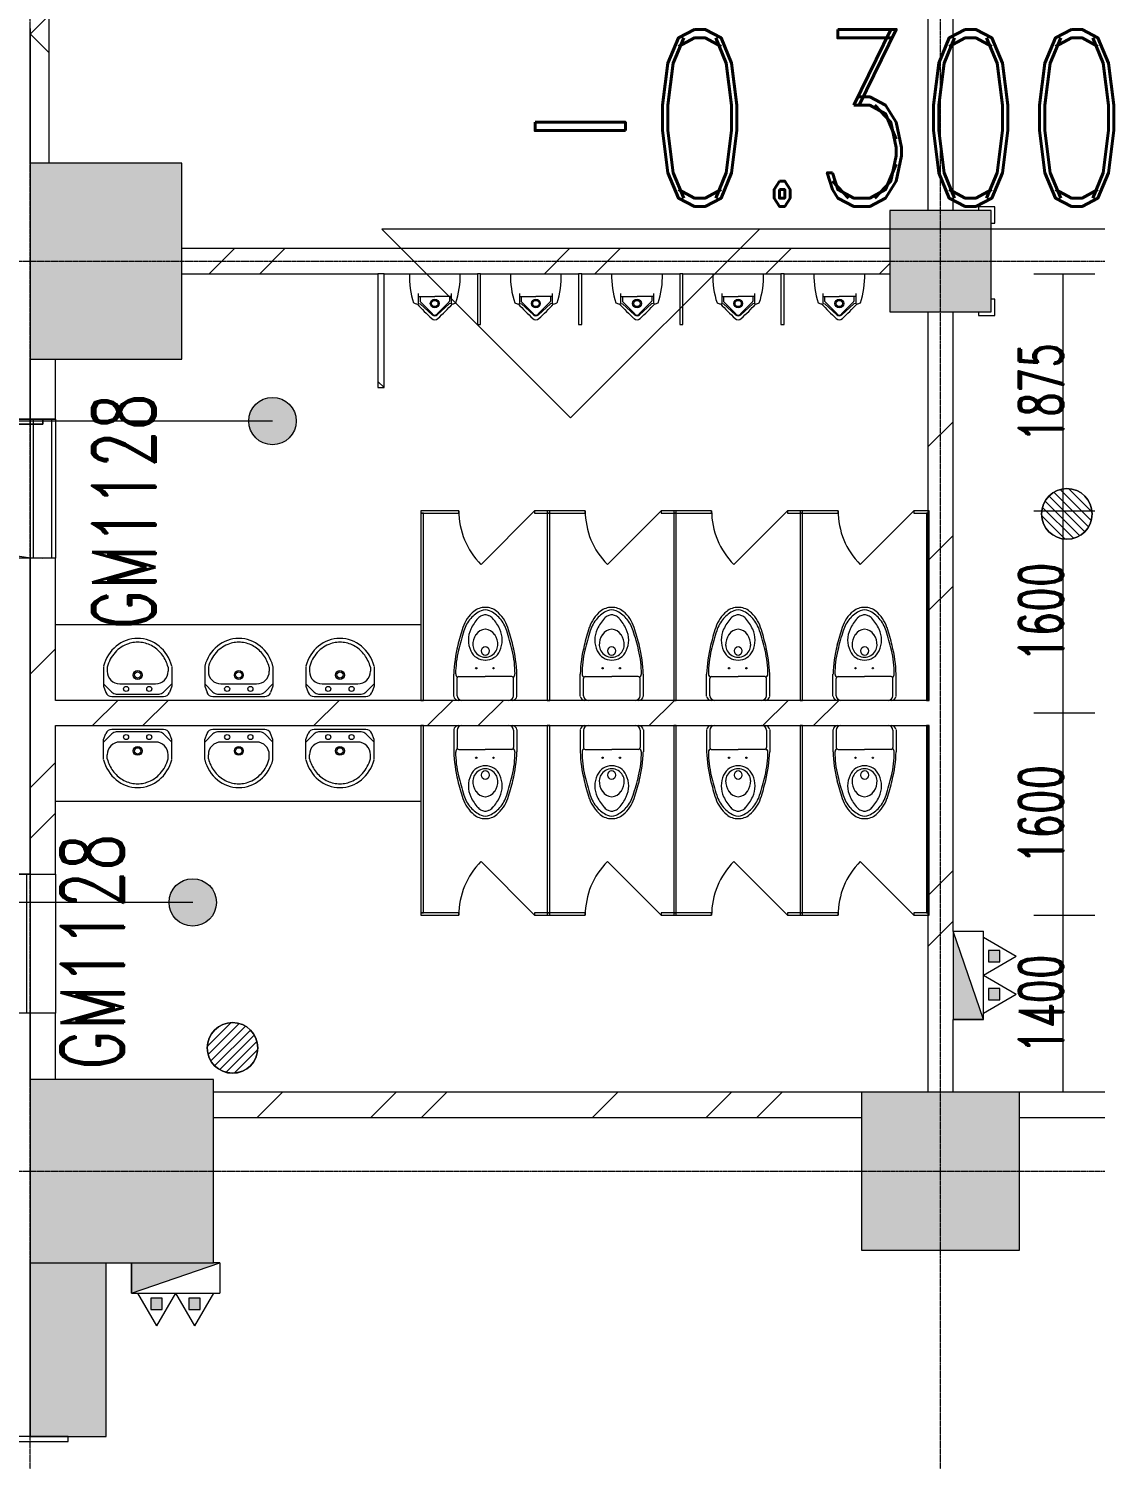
# Model space of a CAD drawing. Header units: millimetres. Extents: x -76632 to 443185, y -33181 to 192400.
# Drawn here: x -13 to 8425, y 48119 to 59440 of the extents above; entities that cross this region are included whole.
import ezdxf

# ---------------------------------------------------------------- set-up
doc = ezdxf.new("R2010")
doc.units = ezdxf.units.MM
doc.linetypes.add('轴网线', pattern=[22.04, 18.38, -1.83, 0, -1.83])
doc.layers.get('0').update_dxf_attribs({"color": 8})
doc.layers.get('Defpoints').update_dxf_attribs({"color": 8})
for name, color, linetype, lineweight in [('A-ANNO-DIMS', 8, 'Continuous', 9), ('A-ANNO-NOTE', 8, 'Continuous', 5), ('A-AREA-IDEN', 8, 'Continuous', 9), ('A-DETL-GENF', 8, 'Continuous', 18), ('A-DOOR', 8, 'Continuous', 5), ('A-DOOR-IDEN', 8, 'Continuous', 9), ('A-DOOR-OPNG', 8, 'Continuous', 5), ('A-GENM', 8, 'Continuous', 5), ('A-GLAZ', 8, 'Continuous', 5), ('A-WALL', 8, 'Continuous', 5), ('A-WALL-FNSH', 8, 'Continuous', 9), ('A-WALL-PATT', 8, 'Continuous', 9), ('G-IMPT', 8, 'Continuous', 5), ('M-EQPM', 8, 'Continuous', 5), ('P-PIPE', 8, 'Continuous', 5), ('P-SANR-FIXT', 8, 'Continuous', 5), ('Q-SPCQ', 8, 'Continuous', 5), ('S-COLS', 8, 'Continuous', 5), ('S-GRID', 8, 'Continuous', 9)]:
    doc.layers.add(name, color=color, linetype=linetype, lineweight=lineweight)
doc.styles.add('RomanD_1', font='romand__.ttf', dxfattribs={"width": 0.7, "height": 500})
doc.styles.add('RomanD_3', font='romand__.ttf', dxfattribs={"width": 0.7, "height": 1400})
doc.styles.add('RomanD_6', font='romand__.ttf', dxfattribs={"width": 0.65, "height": 350})
doc.dimstyles.new('0_5', dxfattribs={"dimscale": 304.8, "dimtxt": 351.251157, "dimasz": 0, "dimexe": 0.82021, "dimexo": 0.0625, "dimgap": 0, "dimtad": 1, "dimdec": 0, "dimzin": 0, "dimdsep": 46, "dimtxsty": 'RomanD_6', "dimblk1": 'NONE', "dimblk2": 'NONE', "dimsah": 1, "dimcen": 0.09, "dimazin": 0, "dimtfac": 1, "dimtdec": 4, "dimtix": 1, "dimtmove": 0, "dimatfit": 3, "dimfxl": 0.82021, "dimfxlon": 1, "dimtvp": 1, "dimtolj": 1, "dimtzin": 0, "dimlwd": 18, "dimlwe": 18, "dimarcsym": 2})
pattern_1 = [(45, (-4e-09, 0), (-1325.825, 1325.825), []), (45, (-4e-09, 400), (-1325.825, 1325.825), []), (45, (-4e-09, 1300), (-1325.825, 1325.825), [1875, -625])]
pattern_2 = [(45, (-4e-09, 0), (-1060.66, 1060.66), []), (135, (-4e-09, 0), (-1060.66, -1060.66), [])]

# ---------------------------------------------------------------- blocks, each defined once
blk = doc.blocks.new('X-ST-F3-01-C-001_HLP2_rvt-1-LAY-1F-1_500-A')
at = {"layer": 'S-COLS', "true_color": 0x808080}
for points in [[(251, 56825), (1200, 56825), (1200, 58375), (0, 58375), (0, 56825)], [(7100, 57200), (7600, 57200), (7600, 58000), (6800, 58000), (6800, 57200), (7066, 57200)], [(0, 49675), (1450, 49675), (1450, 51125), (0, 51125), (0, 50647)], [(6575, 49775), (7825, 49775), (7825, 51025), (6575, 51025), (6575, 50647)]]:
    blk.add_hatch(color=8, dxfattribs=at).paths.add_polyline_path(points, flags=0)
at = {"layer": 'S-COLS', "color": 7, "lineweight": 9}
for p, q in [((1200, 58375), (0, 58375)), ((0, 58375), (0, 56825)), ((1200, 56825), (1200, 58375)), ((7600, 58000), (6800, 58000)), ((6800, 58000), (6800, 57200)), ((7600, 57200), (7600, 58000)), ((6800, 57200), (7600, 57200)), ((0, 56825), (1200, 56825)), ((1450, 51125), (0, 51125)), ((0, 51125), (0, 49675)), ((1450, 49675), (1450, 51125)), ((7825, 51025), (6575, 51025)), ((6575, 51025), (6575, 49775)), ((7825, 49775), (7825, 51025)), ((6575, 49775), (7825, 49775)), ((0, 49675), (1450, 49675))]:
    blk.add_line(p, q, dxfattribs=at)
blk = doc.blocks.new('圆形地漏2 - 图符-1_dwg-3944939-LAY-1F-1_500-A')
at = {"layer": 'G-IMPT'}
for p, q in [((1671, 1429), (1959, 1621)), ((1677, 1493), (1897, 1640)), ((1682, 1376), (2004, 1591)), ((1704, 1331), (2037, 1553)), ((1737, 1293), (2059, 1508)), ((1782, 1262), (2070, 1455)), ((1844, 1244), (2064, 1391))]:
    blk.add_line(p, q, dxfattribs=at)
blk.add_circle((1871, 1442), 200, dxfattribs=at)
blk = doc.blocks.new('圆形地漏2 - DN100-3952935-LAY-1F-1_500-A')
at = {"layer": 'P-PIPE'}
for start, end in [(360, 180), (180, 360)]:
    blk.add_arc((0, 0), 200, start, end, dxfattribs=at)
at = {"rotation": 11.2415511502492}
blk.add_blockref('圆形地漏2 - 图符-1_dwg-3944939-LAY-1F-1_500-A', (-1554, -1779), dxfattribs=at)
blk = doc.blocks.new('圆形地漏_固定_2 - 热轧钢管-3953173-LAY-1F-1_500-A')
at = {"layer": 'A-GENM'}
for p, q in [((-141, 141), (141, -141)), ((172, -102), (-102, 172)), ((193, -52), (-52, 193)), ((13, 200), (200, 13)), ((-193, 52), (52, -193)), ((102, -172), (-172, 102)), ((-13, -200), (-200, -13))]:
    blk.add_line(p, q, dxfattribs=at)
blk.add_circle((0, 0), 200, dxfattribs=at)
at = {"layer": 'P-PIPE'}
for start, end in [(0, 180), (180, 0)]:
    blk.add_arc((0, 0), 200, start, end, dxfattribs=at)
blk = doc.blocks.new('坐便器带厕所隔断 内开门 - 坐便器带厕所隔断 内开门-3756326-LAY-1F-1_500-A')
at = {"layer": 'A-GENM'}
for p, q in [((-1000, 0), (-1020, 0)), ((-1020, 0), (-1020, -1480)), ((-1000, -1480), (-1000, 0)), ((0, 0), (-20, 0)), ((-20, 0), (-20, -1480)), ((0, -1480), (0, 0)), ((-120, -1500), (-544, -1076)), ((-1020, -1480), (-1000, -1480)), ((-1020, -1480), (-1020, -1500)), ((-720, -1480), (-1020, -1480)), ((-1020, -1500), (-720, -1500)), ((-720, -1500), (-720, -1480)), ((0, -1480), (-120, -1480)), ((-120, -1480), (-120, -1500)), ((-120, -1500), (0, -1500)), ((-20, -1480), (0, -1480)), ((0, -1500), (0, -1480))]:
    blk.add_line(p, q, dxfattribs=at)
blk.add_arc((-120, -1500), 600, 135, 180, dxfattribs=at)
at = {"layer": 'P-SANR-FIXT', "color": 7}
for p, q in [((-760, -32), (-760, -207)), ((-734, -37), (-734, -174)), ((-286, -37), (-286, -174)), ((-260, -32), (-260, -207)), ((-720, -188), (-510, -188)), ((-300, -188), (-510, -188))]:
    blk.add_line(p, q, dxfattribs=at)
for centre, radius in [((-582, -254), 5.14), ((-445, -254), 5.05)]:
    blk.add_circle(centre, radius, dxfattribs=at)
for centre, radius, start, end in [((-723, -37), 37, 90, 171.7138), ((-697, -37), 37, 90, 180), ((-323, -37), 37, 0, 90), ((-297, -37), 37, 8.2862, 90), ((287, -175), 1047, 181.7071, 194.2929), ((-716, -208), 28.6, 153.462, 181.5181), ((48, -210), 793, 179.9006, 193.5736), ((-681, -226), 68, 138.6728, 153.462), ((-720, -174), 14.1, 180, 270), ((-300, -174), 14.1, 270, 0), ((-1068, -210), 793, 346.4264, 0.0994), ((-1307, -175), 1047, 345.7071, 358.2929), ((-339, -226), 68, 26.538, 41.3272), ((-304, -208), 28.6, 358.4819, 26.538), ((-510, -445), 127, 90.0315, 154.7819), ((-510, -445), 127, 25.2181, 89.9685), ((1669, 177), 2474, 194.2929, 197.7071), ((1487, 137), 2273, 193.5736, 197.6169), ((-442, -477), 202, 154.7819, 205.2181), ((-517, -437), 91.4, 149.7645, 178.1168), ((-463, -439), 146, 178.1168, 213.8832), ((-509, -442), 101, 90.6948, 149.7645), ((-511, -442), 101, 30.2355, 89.3052), ((-557, -439), 146, 326.1168, 1.8832), ((-503, -437), 91.4, 1.8832, 30.2355), ((-578, -477), 202, 334.7819, 25.2181), ((-2507, 137), 2273, 342.3831, 346.4264), ((-2689, 177), 2474, 342.2929, 345.7071), ((-414, -466), 279, 197.6169, 220.6886), ((-310, -415), 348, 205.2181, 222.3156), ((-503, -465), 97.8, 213.8832, 265.7753), ((-517, -465), 97.8, 274.2247, 326.1168), ((-710, -415), 348, 317.6844, 334.7819), ((-606, -466), 279, 319.3114, 342.3831), ((-424, -492), 276, 197.7071, 230.2929), ((-456, -503), 223, 220.6886, 246.7453), ((-503, -590), 87.7, 222.3156, 245.6844), ((-505, -594), 82.7, 245.6844, 266.3156), ((-515, -594), 82.7, 273.6844, 294.3156), ((-517, -590), 87.7, 294.3156, 317.6844), ((-564, -503), 223, 293.2547, 319.3114), ((-596, -492), 276, 309.7071, 342.2929), ((-515, -601), 134, 230.2929, 272.1868), ((-510, -629), 86.3, 246.7453, 293.2547), ((-505, -601), 134, 267.8132, 309.7071)]:
    blk.add_arc(centre, radius, start, end, dxfattribs=at)
blk.add_ellipse((-510, -391), major_axis=(0, 35), ratio=0.857143, dxfattribs=at)
blk = doc.blocks.new('坐便器带厕所隔断 内开门 - 坐便器带厕所隔断 内开门-V76-LAY-1F-1_500-A')
at = {"layer": 'A-GENM'}
for p, q in [((-1000, 0), (-1020, 0)), ((-1020, 0), (-1020, -1480)), ((-1000, -1480), (-1000, 0)), ((0, 0), (-20, 0)), ((-20, 0), (-20, -1480)), ((0, -1480), (0, 0)), ((-120, -1500), (-544, -1076)), ((-1020, -1480), (-1000, -1480)), ((-1020, -1480), (-1020, -1500)), ((-720, -1480), (-1020, -1480)), ((-1020, -1500), (-720, -1500)), ((-720, -1500), (-720, -1480)), ((0, -1480), (-120, -1480)), ((-120, -1480), (-120, -1500)), ((-120, -1500), (0, -1500)), ((-20, -1480), (0, -1480)), ((0, -1500), (0, -1480))]:
    blk.add_line(p, q, dxfattribs=at)
blk.add_arc((-120, -1500), 600, 135, 180, dxfattribs=at)
at = {"layer": 'P-SANR-FIXT', "color": 7}
for p, q in [((-760, -32), (-760, -207)), ((-734, -37), (-734, -174)), ((-286, -37), (-286, -174)), ((-260, -32), (-260, -207)), ((-720, -188), (-510, -188)), ((-300, -188), (-510, -188))]:
    blk.add_line(p, q, dxfattribs=at)
for centre, radius in [((-582, -254), 5.14), ((-445, -254), 5.05)]:
    blk.add_circle(centre, radius, dxfattribs=at)
for centre, radius, start, end in [((-723, -37), 37, 90, 171.7138), ((-697, -37), 37, 90, 180), ((-323, -37), 37, 0, 90), ((-297, -37), 37, 8.2862, 90), ((287, -175), 1047, 181.7071, 194.2929), ((-716, -208), 28.6, 153.462, 181.5181), ((48, -210), 793, 179.9006, 193.5736), ((-681, -226), 68, 138.6728, 153.462), ((-720, -174), 14.1, 180, 270), ((-300, -174), 14.1, 270, 0), ((-1068, -210), 793, 346.4264, 0.0994), ((-1307, -175), 1047, 345.7071, 358.2929), ((-339, -226), 68, 26.538, 41.3272), ((-304, -208), 28.6, 358.4819, 26.538), ((-510, -445), 127, 90.0315, 154.7819), ((-510, -445), 127, 25.2181, 89.9685), ((1669, 177), 2474, 194.2929, 197.7071), ((1487, 137), 2273, 193.5736, 197.6169), ((-442, -477), 202, 154.7819, 205.2181), ((-517, -437), 91.4, 149.7645, 178.1168), ((-463, -439), 146, 178.1168, 213.8832), ((-509, -442), 101, 90.6948, 149.7645), ((-511, -442), 101, 30.2355, 89.3052), ((-557, -439), 146, 326.1168, 1.8832), ((-503, -437), 91.4, 1.8832, 30.2355), ((-578, -477), 202, 334.7819, 25.2181), ((-2507, 137), 2273, 342.3831, 346.4264), ((-2689, 177), 2474, 342.2929, 345.7071), ((-414, -466), 279, 197.6169, 220.6886), ((-310, -415), 348, 205.2181, 222.3156), ((-503, -465), 97.8, 213.8832, 265.7753), ((-517, -465), 97.8, 274.2247, 326.1168), ((-710, -415), 348, 317.6844, 334.7819), ((-606, -466), 279, 319.3114, 342.3831), ((-424, -492), 276, 197.7071, 230.2929), ((-456, -503), 223, 220.6886, 246.7453), ((-503, -590), 87.7, 222.3156, 245.6844), ((-505, -594), 82.7, 245.6844, 266.3156), ((-515, -594), 82.7, 273.6844, 294.3156), ((-517, -590), 87.7, 294.3156, 317.6844), ((-564, -503), 223, 293.2547, 319.3114), ((-596, -492), 276, 309.7071, 342.2929), ((-515, -601), 134, 230.2929, 272.1868), ((-510, -629), 86.3, 246.7453, 293.2547), ((-505, -601), 134, 267.8132, 309.7071)]:
    blk.add_arc(centre, radius, start, end, dxfattribs=at)
blk.add_ellipse((-510, -391), major_axis=(0, 35), ratio=0.857143, dxfattribs=at)
blk = doc.blocks.new('坐便器带厕所隔断 内开门 - 坐便器带厕所隔断 内开门-3762917-LAY-1F-1_500-A')
at = {"layer": 'A-GENM'}
for p, q in [((-1020, 1500), (-1020, 1480)), ((-720, 1500), (-1020, 1500)), ((-1000, 1480), (-1020, 1480)), ((-1020, 1480), (-1020, 0)), ((-1020, 1480), (-720, 1480)), ((-1000, 0), (-1000, 1480)), ((-720, 1480), (-720, 1500)), ((-120, 1500), (-544, 1076)), ((0, 1500), (-120, 1500)), ((-120, 1500), (-120, 1480)), ((-120, 1480), (0, 1480)), ((0, 1480), (-20, 1480)), ((-20, 1480), (-20, 0)), ((0, 1480), (0, 1500)), ((0, 0), (0, 1480)), ((-1020, 0), (-1000, 0)), ((-20, 0), (0, 0))]:
    blk.add_line(p, q, dxfattribs=at)
blk.add_arc((-120, 1500), 600, 180, 225, dxfattribs=at)
at = {"layer": 'P-SANR-FIXT', "color": 7}
for p, q in [((-760, 32), (-760, 207)), ((-734, 37), (-734, 174)), ((-720, 188), (-510, 188)), ((-300, 188), (-510, 188)), ((-286, 37), (-286, 174)), ((-260, 32), (-260, 207))]:
    blk.add_line(p, q, dxfattribs=at)
for centre, radius in [((-582, 254), 5.14), ((-445, 254), 5.05)]:
    blk.add_circle(centre, radius, dxfattribs=at)
for centre, radius, start, end in [((-424, 492), 276, 129.7071, 162.2929), ((-456, 503), 223, 113.2547, 139.3114), ((-515, 601), 134, 87.8132, 129.7071), ((-510, 629), 86.3, 66.7453, 113.2547), ((-505, 601), 134, 50.2929, 92.1868), ((-564, 503), 223, 40.6886, 66.7453), ((-596, 492), 276, 17.7071, 50.2929), ((1669, -177), 2474, 162.2929, 165.7071), ((-414, 466), 279, 139.3114, 162.3831), ((-310, 415), 348, 137.6844, 154.7819), ((-503, 590), 87.7, 114.3156, 137.6844), ((-505, 594), 82.7, 93.6844, 114.3156), ((-515, 594), 82.7, 65.6844, 86.3156), ((-517, 590), 87.7, 42.3156, 65.6844), ((-710, 415), 348, 25.2181, 42.3156), ((-606, 466), 279, 17.6169, 40.6886), ((-2689, -177), 2474, 14.2929, 17.7071), ((1487, -137), 2273, 162.3831, 166.4264), ((-442, 477), 202, 154.7819, 205.2181), ((-463, 439), 146, 146.1168, 181.8832), ((-503, 465), 97.8, 94.2247, 146.1168), ((-517, 465), 97.8, 33.8832, 85.7753), ((-557, 439), 146, 358.1168, 33.8832), ((-578, 477), 202, 334.7819, 25.2181), ((-2507, -137), 2273, 13.5736, 17.6169), ((287, 175), 1047, 165.7071, 178.2929), ((48, 210), 793, 166.4264, 180.0994), ((-510, 445), 127, 205.2181, 269.9685), ((-517, 437), 91.4, 181.8832, 210.2355), ((-509, 442), 101, 210.2355, 269.3052), ((-511, 442), 101, 270.6948, 329.7645), ((-510, 445), 127, 270.0315, 334.7819), ((-503, 437), 91.4, 329.7645, 358.1168), ((-1068, 210), 793, 359.9006, 13.5736), ((-1307, 175), 1047, 1.7071, 14.2929), ((-716, 208), 28.6, 178.4819, 206.538), ((-681, 226), 68, 206.538, 221.3272), ((-720, 174), 14.1, 90, 180), ((-300, 174), 14.1, 360, 90), ((-339, 226), 68, 318.6728, 333.462), ((-304, 208), 28.6, 333.462, 1.5181), ((-723, 37), 37, 188.2862, 270), ((-697, 37), 37, 180, 270), ((-323, 37), 37, 270, 360), ((-297, 37), 37, 270, 351.7138)]:
    blk.add_arc(centre, radius, start, end, dxfattribs=at)
blk.add_ellipse((-510, 391), major_axis=(0, 35), ratio=0.857143, dxfattribs=at)
blk = doc.blocks.new('坐便器带厕所隔断 内开门 - 坐便器带厕所隔断 内开门-V66-LAY-1F-1_500-A')
at = {"layer": 'A-GENM'}
for p, q in [((-1020, 1500), (-1020, 1480)), ((-720, 1500), (-1020, 1500)), ((-1000, 1480), (-1020, 1480)), ((-1020, 1480), (-1020, 0)), ((-1020, 1480), (-720, 1480)), ((-1000, 0), (-1000, 1480)), ((-720, 1480), (-720, 1500)), ((-120, 1500), (-544, 1076)), ((0, 1500), (-120, 1500)), ((-120, 1500), (-120, 1480)), ((-120, 1480), (0, 1480)), ((0, 1480), (-20, 1480)), ((-20, 1480), (-20, 0)), ((0, 1480), (0, 1500)), ((0, 0), (0, 1480)), ((-1020, 0), (-1000, 0)), ((-20, 0), (0, 0))]:
    blk.add_line(p, q, dxfattribs=at)
blk.add_arc((-120, 1500), 600, 180, 225, dxfattribs=at)
at = {"layer": 'P-SANR-FIXT', "color": 7}
for p, q in [((-760, 32), (-760, 207)), ((-734, 37), (-734, 174)), ((-720, 188), (-510, 188)), ((-300, 188), (-510, 188)), ((-286, 37), (-286, 174)), ((-260, 32), (-260, 207))]:
    blk.add_line(p, q, dxfattribs=at)
for centre, radius in [((-582, 254), 5.14), ((-445, 254), 5.05)]:
    blk.add_circle(centre, radius, dxfattribs=at)
for centre, radius, start, end in [((-424, 492), 276, 129.7071, 162.2929), ((-456, 503), 223, 113.2547, 139.3114), ((-515, 601), 134, 87.8132, 129.7071), ((-510, 629), 86.3, 66.7453, 113.2547), ((-505, 601), 134, 50.2929, 92.1868), ((-564, 503), 223, 40.6886, 66.7453), ((-596, 492), 276, 17.7071, 50.2929), ((1669, -177), 2474, 162.2929, 165.7071), ((-414, 466), 279, 139.3114, 162.3831), ((-310, 415), 348, 137.6844, 154.7819), ((-503, 590), 87.7, 114.3156, 137.6844), ((-505, 594), 82.7, 93.6844, 114.3156), ((-515, 594), 82.7, 65.6844, 86.3156), ((-517, 590), 87.7, 42.3156, 65.6844), ((-710, 415), 348, 25.2181, 42.3156), ((-606, 466), 279, 17.6169, 40.6886), ((-2689, -177), 2474, 14.2929, 17.7071), ((1487, -137), 2273, 162.3831, 166.4264), ((-442, 477), 202, 154.7819, 205.2181), ((-463, 439), 146, 146.1168, 181.8832), ((-503, 465), 97.8, 94.2247, 146.1168), ((-517, 465), 97.8, 33.8832, 85.7753), ((-557, 439), 146, 358.1168, 33.8832), ((-578, 477), 202, 334.7819, 25.2181), ((-2507, -137), 2273, 13.5736, 17.6169), ((287, 175), 1047, 165.7071, 178.2929), ((48, 210), 793, 166.4264, 180.0994), ((-510, 445), 127, 205.2181, 269.9685), ((-517, 437), 91.4, 181.8832, 210.2355), ((-509, 442), 101, 210.2355, 269.3052), ((-511, 442), 101, 270.6948, 329.7645), ((-510, 445), 127, 270.0315, 334.7819), ((-503, 437), 91.4, 329.7645, 358.1168), ((-1068, 210), 793, 359.9006, 13.5736), ((-1307, 175), 1047, 1.7071, 14.2929), ((-716, 208), 28.6, 178.4819, 206.538), ((-681, 226), 68, 206.538, 221.3272), ((-720, 174), 14.1, 90, 180), ((-300, 174), 14.1, 360, 90), ((-339, 226), 68, 318.6728, 333.462), ((-304, 208), 28.6, 333.462, 1.5181), ((-723, 37), 37, 188.2862, 270), ((-697, 37), 37, 180, 270), ((-323, 37), 37, 270, 360), ((-297, 37), 37, 270, 351.7138)]:
    blk.add_arc(centre, radius, start, end, dxfattribs=at)
blk.add_ellipse((-510, 391), major_axis=(0, 35), ratio=0.857143, dxfattribs=at)
blk = doc.blocks.new('双扇平开外门_带观察窗 - GM3030_A_-4070975-LAY-1F-1_500-A')
at = {"layer": 'A-DOOR'}
for p, q in [((-1500, 0), (-1500, 1500)), ((-1500, 1500), (-1460, 1500)), ((-1500, 1500), (-1500, 1350)), ((-1460, 1500), (-1500, 1500)), ((-1460, 1500), (-1460, 0)), ((-1460, 1350), (-1460, 1500)), ((1500, 1500), (1460, 1500)), ((1460, 1500), (1460, 0)), ((1500, 1500), (1460, 1500)), ((1460, 1500), (1460, 1350)), ((1500, 0), (1500, 1500)), ((1500, 1350), (1500, 1500)), ((-1500, 1350), (-1500, 1150)), ((-1460, 1150), (-1460, 1350)), ((1460, 1350), (1460, 1150)), ((1500, 1150), (1500, 1350)), ((-1500, 1150), (-1500, 325)), ((-1460, 325), (-1460, 1150)), ((1460, 1150), (1460, 325)), ((1500, 325), (1500, 1150)), ((-1460, 0), (-1500, 0)), ((1460, 0), (1500, 0))]:
    blk.add_line(p, q, dxfattribs=at)
for centre, start, end in [((-1500, 0), 0, 90), ((1500, 0), 90, 180)]:
    blk.add_arc(centre, 1500, start, end, dxfattribs=at)
at = {"layer": 'A-DOOR-OPNG'}
for p, q in [((-1500, 300), (-1500, -300)), ((1500, 300), (1500, -300))]:
    blk.add_line(p, q, dxfattribs=at)
blk = doc.blocks.new('单扇平开防火门_带观察窗 - GM1128-4818688-LAY-1F-1_500-A')
at = {"layer": 'A-DOOR'}
for p, q in [((510, -1100), (510, 0)), ((550, 0), (510, 0)), ((510, 0), (510, -700)), ((550, -700), (550, 0)), ((510, 0), (550, 0)), ((550, 0), (550, -1100)), ((510, -700), (510, -900)), ((550, -900), (550, -700)), ((510, -900), (510, -1100)), ((550, -1100), (550, -900)), ((550, -1100), (510, -1100)), ((510, -1100), (550, -1100))]:
    blk.add_line(p, q, dxfattribs=at)
blk.add_arc((550, 0), 1100, 180, 270, dxfattribs=at)
at = {"layer": 'A-DOOR-OPNG'}
for p, q in [((-550, 150), (-550, -150)), ((-550, 120), (550, 120)), ((550, 149), (550, -150)), ((-550, -125), (550, -125))]:
    blk.add_line(p, q, dxfattribs=at)
blk = doc.blocks.new('单扇平开防火门_带观察窗 - GM1128-4818686-LAY-1F-1_500-A')
at = {"layer": 'A-DOOR'}
for p, q in [((550, 1100), (510, 1100)), ((510, 1100), (510, 0)), ((510, 1100), (550, 1100)), ((510, 900), (510, 1100)), ((550, 0), (550, 1100)), ((550, 1100), (550, 900)), ((510, 700), (510, 900)), ((550, 900), (550, 700)), ((510, 0), (510, 700)), ((550, 700), (550, 0)), ((510, 0), (550, 0)), ((550, 0), (510, 0))]:
    blk.add_line(p, q, dxfattribs=at)
blk.add_arc((550, 0), 1100, 90, 180, dxfattribs=at)
at = {"layer": 'A-DOOR-OPNG'}
for p, q in [((-550, -100), (-550, 100)), ((-550, 75), (550, 75)), ((550, -99), (550, 100)), ((-550, -70), (550, -70))]:
    blk.add_line(p, q, dxfattribs=at)
blk = doc.blocks.new('洗脸盆-多个有台面有墙 2D - 800-4119910-LAY-1F-1_500-A')
at = {"layer": 'P-SANR-FIXT'}
blk.add_line((135, 700), (3025, 700), dxfattribs=at)
blk = doc.blocks.new('单个圆形有台面台盆 - 单个圆形有台面台盆-4069337-LAY-1F-1_500-A')
at = {"layer": 'P-SANR-FIXT'}
for p, q in [((-270, 269), (-270, 111)), ((-241, 262), (-241, 230)), ((241, 262), (241, 230)), ((270, 269), (270, 111)), ((-270, 130), (-205, 65)), ((-141, 130), (141, 130)), ((270, 130), (205, 65)), ((-270, 111), (-251, 62)), ((-205, 30), (205, 30)), ((-169, 50), (169, 50)), ((270, 111), (251, 62))]:
    blk.add_line(p, q, dxfattribs=at)
for centre, radius in [((0, 200), 35), ((0, 200), 25), ((-92, 90), 20), ((92, 90), 20)]:
    blk.add_circle(centre, radius, dxfattribs=at)
for centre, radius, start, end in [((-141, 230), 100, 180, 270), ((141, 230), 100, 270, 360), ((-205, 80), 50, 201, 270), ((-169, 100), 50, 225, 270), ((169, 100), 50, 270, 315), ((205, 80), 50, 270, 339)]:
    blk.add_arc(centre, radius, start, end, dxfattribs=at)
blk.add_ellipse((0, 190), major_axis=(0, 300), ratio=0.933333, start_param=4.980452, end_param=7.585919, dxfattribs=at)
blk.add_open_spline([(241, 262), (236, 280), (224, 313), (197, 359), (162, 398), (120, 429), (74, 450), (25, 460), (-25, 460), (-78, 449), (-131, 423), (-181, 381), (-219, 326), (-235, 284), (-241, 262)], degree=3, knots=[8.122045, 8.122045, 8.122045, 8.122045, 8.322465, 8.522886, 8.723306, 8.923727, 9.124147, 9.324568, 9.524988, 9.725409, 9.975934, 10.22646, 10.476986, 10.727511, 10.727511, 10.727511, 10.727511], dxfattribs=at)
blk = doc.blocks.new('洗脸盆-多个有台面有墙 2D - 800-V77-LAY-1F-1_500-A')
at = {"layer": 'P-SANR-FIXT'}
blk.add_line((125, 700), (3015, 700), dxfattribs=at)
blk = doc.blocks.new('立式小便器-带隔板_左右可选 - 标准-V78-LAY-1F-1_500-A')
at = {"layer": 'P-SANR-FIXT'}
for p, q in [((587, 500), (562, 500)), ((562, 500), (562, 100)), ((587, 100), (587, 500)), ((562, 100), (587, 100))]:
    blk.add_line(p, q, dxfattribs=at)
at = {"layer": 'P-SANR-FIXT', "color": 7}
for p, q in [((10, 338), (105, 424)), ((12, 323), (107, 418)), ((238, 323), (143, 418)), ((240, 338), (145, 424)), ((-5, 335), (10, 338)), ((-5, 255), (-5, 335)), ((-5, 280), (125, 280)), ((9, 280), (9, 316)), ((255, 280), (125, 280)), ((255, 335), (240, 338)), ((241, 280), (241, 316)), ((255, 255), (255, 335))]:
    blk.add_line(p, q, dxfattribs=at)
for radius in [35, 25]:
    blk.add_circle((125, 335), radius, dxfattribs=at)
for centre, radius, start, end in [((1944, -1508), 2692, 133.2063, 136.7027), ((125, 429), 35, 46.7937, 133.2063), ((-1694, -1508), 2692, 43.2973, 46.7937), ((125, 402), 30, 47.7154, 132.2846), ((125, 401), 25, 45, 135), ((601, 119), 677, 161.7998, 181.6033), ((-6, 257), 81.2, 96.7223, 116.0987), ((19, 316), 9.39, 135, 180), ((231, 316), 10, 0, 45), ((256, 257), 81.2, 63.9013, 83.2777), ((-351, 119), 677, 358.3967, 18.2002)]:
    blk.add_arc(centre, radius, start, end, dxfattribs=at)
blk = doc.blocks.new('立式小便器-带隔板_左右可选 - 标准-4091478-LAY-1F-1_500-A')
at = {"layer": 'P-SANR-FIXT', "color": 7}
for p, q in [((10, 338), (105, 424)), ((12, 323), (107, 418)), ((238, 323), (143, 418)), ((240, 338), (145, 424)), ((-5, 335), (10, 338)), ((-5, 255), (-5, 335)), ((-5, 280), (125, 280)), ((9, 280), (9, 316)), ((255, 280), (125, 280)), ((255, 335), (240, 338)), ((241, 280), (241, 316)), ((255, 255), (255, 335))]:
    blk.add_line(p, q, dxfattribs=at)
for radius in [35, 25]:
    blk.add_circle((125, 335), radius, dxfattribs=at)
for centre, radius, start, end in [((1944, -1508), 2692, 133.2063, 136.7027), ((125, 429), 35, 46.7937, 133.2063), ((-1694, -1508), 2692, 43.2973, 46.7937), ((125, 402), 30, 47.7154, 132.2846), ((125, 401), 25, 45, 135), ((601, 119), 677, 161.7998, 181.6033), ((-6, 257), 81.2, 96.7223, 116.0987), ((19, 316), 9.39, 135, 180), ((231, 316), 10, 0, 45), ((256, 257), 81.2, 63.9013, 83.2777), ((-351, 119), 677, 358.3967, 18.2002)]:
    blk.add_arc(centre, radius, start, end, dxfattribs=at)
blk = doc.blocks.new('室内消火栓箱_带灭火器__左右式_ - SG24D65-P-V102-LAY-1F-1_500-A')
at = {"layer": 'A-DETL-GENF', "lineweight": 5}
blk.add_hatch(color=256, dxfattribs=at).paths.add_polyline_path([(-350, -240), (350, 0), (-350, 0)], flags=0)
h = blk.add_hatch(color=256, dxfattribs=at)
h.paths.add_polyline_path([(-195, -370), (-105, -370), (-105, -280), (-195, -280)], flags=0)
h.paths.add_polyline_path([(105, -370), (195, -370), (195, -280), (105, -280)], flags=0)
for p, q in [((-350, -240), (350, 0)), ((-350, -240), (-350, 0)), ((-350, 0), (-350, -240)), ((-350, -240), (350, 0)), ((350, 0), (300, 0)), ((350, 0), (300, 0)), ((-350, -240), (350, -240)), ((-300, -240), (-150, -500)), ((-105, -280), (-195, -280)), ((-195, -280), (-195, -370)), ((0, -240), (-150, -500)), ((-105, -370), (-105, -280)), ((0, -240), (150, -500)), ((195, -280), (105, -280)), ((105, -280), (105, -370)), ((300, -240), (150, -500)), ((195, -370), (195, -280)), ((-195, -370), (-105, -370)), ((105, -370), (195, -370))]:
    blk.add_line(p, q, dxfattribs=at)
at = {"layer": 'M-EQPM'}
blk.add_line((350, 0), (350, -240), dxfattribs=at)
blk = doc.blocks.new('室内消火栓箱_带灭火器__左右式_ - SG24D65-P-4294461-LAY-1F-1_500-A')
at = {"layer": 'A-DETL-GENF', "lineweight": 5}
blk.add_hatch(color=256, dxfattribs=at).paths.add_polyline_path([(-350, -240), (350, 0), (-350, 0), (-350, -128)], flags=0)
h = blk.add_hatch(color=256, dxfattribs=at)
h.paths.add_polyline_path([(-105, -370), (-105, -280), (-195, -280), (-195, -370)], flags=0)
h.paths.add_polyline_path([(195, -370), (195, -280), (105, -280), (105, -370)], flags=0)
for p, q in [((350, 0), (-350, 0)), ((-350, -240), (350, 0)), ((-350, -240), (-350, 0)), ((-350, 0), (-350, -240)), ((-350, -240), (350, 0)), ((350, 0), (-350, 0)), ((-350, -240), (350, -240)), ((-300, -240), (-150, -500)), ((-105, -280), (-195, -280)), ((-195, -280), (-195, -370)), ((0, -240), (-150, -500)), ((-105, -370), (-105, -280)), ((0, -240), (150, -500)), ((195, -280), (105, -280)), ((105, -280), (105, -370)), ((300, -240), (150, -500)), ((195, -370), (195, -280)), ((-195, -370), (-105, -370)), ((105, -370), (195, -370))]:
    blk.add_line(p, q, dxfattribs=at)
at = {"layer": 'M-EQPM'}
blk.add_line((350, 0), (350, -240), dxfattribs=at)
blk = doc.blocks.new('百叶窗-带贴面 - BYC4723-4859144-LAY-1F-1_500-A')
at = {"layer": 'A-GLAZ'}
for p, q in [((-2419, 250), (2441, 250)), ((2441, 250), (-2419, 250)), ((-2339, -50), (-2339, 250)), ((-2339, 250), (2361, 250)), ((2361, 250), (2361, -50)), ((-2339, 150), (2361, 150)), ((2361, 50), (-2339, 50)), ((2361, -50), (-2339, -50))]:
    blk.add_line(p, q, dxfattribs=at)
blk = doc.blocks.new('橡胶防撞护角 - 橡胶防撞护角-4757223-LAY-1F-1_500-A')
at = {"layer": 'Q-SPCQ'}
for p, q in [((830, 830), (700, 830)), ((700, 830), (700, 800)), ((830, 700), (830, 830)), ((800, 700), (830, 700)), ((830, 100), (800, 100)), ((830, -30), (830, 100)), ((700, 0), (700, -30)), ((700, -30), (830, -30))]:
    blk.add_line(p, q, dxfattribs=at)
blk = doc.blocks.new('*D1498')
at = {"layer": 'A-ANNO-DIMS', "color": 0, "lineweight": 18, "transparency": 16777216}
for p, q in [((7938.9709, 52425), (8419.9209, 52425)), ((8169.9209, 51025), (8169.9209, 52425)), ((8400.8709, 51025), (7919.9209, 51025))]:
    blk.add_line(p, q, dxfattribs=at)
at = {"layer": 'Defpoints', "color": 0, "transparency": 16777216}
for p in [(7919.9209, 52425), (8169.9209, 52425), (8419.9209, 51025)]:
    blk.add_point(p, dxfattribs=at)
at = {"layer": 'A-ANNO-DIMS', "color": 0, "lineweight": 18, "transparency": 16777216, "insert": (7994.9209, 51725), "char_height": 350, "width": 972.695511, "attachment_point": 5, "rotation": 90, "style": 'RomanD_6'}
blk.add_mtext('\\A1;1400', dxfattribs=at)
blk = doc.blocks.new('_None')
blk = doc.blocks.new('*D1499')
at = {"layer": 'A-ANNO-DIMS', "color": 0, "lineweight": 18, "transparency": 16777216}
for p, q in [((7938.9709, 54025), (8419.9209, 54025)), ((8169.9209, 52425), (8169.9209, 54025)), ((7938.9709, 52425), (8419.9209, 52425))]:
    blk.add_line(p, q, dxfattribs=at)
at = {"layer": 'Defpoints', "color": 0, "transparency": 16777216}
for p in [(7919.9209, 54025), (8169.9209, 54025), (7919.9209, 52425)]:
    blk.add_point(p, dxfattribs=at)
at = {"layer": 'A-ANNO-DIMS', "color": 0, "lineweight": 18, "transparency": 16777216, "insert": (7994.9209, 53225), "char_height": 350, "width": 972.695511, "attachment_point": 5, "rotation": 90, "style": 'RomanD_6'}
blk.add_mtext('\\A1;1600', dxfattribs=at)
blk = doc.blocks.new('*D1500')
at = {"layer": 'A-ANNO-DIMS', "color": 0, "lineweight": 18, "transparency": 16777216}
for p, q in [((7938.9709, 55625), (8419.9209, 55625)), ((8169.9209, 54025), (8169.9209, 55625)), ((7938.9709, 54025), (8419.9209, 54025))]:
    blk.add_line(p, q, dxfattribs=at)
at = {"layer": 'Defpoints', "color": 0, "transparency": 16777216}
for p in [(7919.9209, 55625), (8169.9209, 55625), (7919.9209, 54025)]:
    blk.add_point(p, dxfattribs=at)
at = {"layer": 'A-ANNO-DIMS', "color": 0, "lineweight": 18, "transparency": 16777216, "insert": (7994.9209, 54825), "char_height": 350, "width": 972.695511, "attachment_point": 5, "rotation": 90, "style": 'RomanD_6'}
blk.add_mtext('\\A1;1600', dxfattribs=at)
blk = doc.blocks.new('*D1501')
at = {"layer": 'A-ANNO-DIMS', "color": 0, "lineweight": 18, "transparency": 16777216}
for p, q in [((7938.9709, 57500), (8419.9209, 57500)), ((8169.9209, 55625), (8169.9209, 57500)), ((7938.9709, 55625), (8419.9209, 55625))]:
    blk.add_line(p, q, dxfattribs=at)
at = {"layer": 'Defpoints', "color": 0, "transparency": 16777216}
for p in [(7919.9209, 57500), (8169.9209, 57500), (7919.9209, 55625)]:
    blk.add_point(p, dxfattribs=at)
at = {"layer": 'A-ANNO-DIMS', "color": 0, "lineweight": 18, "transparency": 16777216, "insert": (7994.9209, 56562.5), "char_height": 350, "width": 972.695511, "attachment_point": 5, "rotation": 90, "style": 'RomanD_6'}
blk.add_mtext('\\A1;1875', dxfattribs=at)
blk = doc.blocks.new('高程点-说明仿宋-5 - 高程点-说明仿宋-5-4178038-LAY-1F-1_500-A')
at = {"layer": 'A-ANNO-NOTE', "lineweight": 18}
for p, q in [((10.062, 2.987), (-2.987, 2.987)), ((0, 0), (-2.987, 2.987)), ((0, 0), (2.987, 2.987))]:
    blk.add_line(p, q, dxfattribs=at)

msp = doc.modelspace()

# ---------------------------------------------------------------- hatches: boundary and pattern name
at = {"layer": 'A-AREA-IDEN', "lineweight": 18, "transparency": 33554687}
h = msp.add_hatch(color=256, dxfattribs=at)
edge = h.paths.add_edge_path(flags=0)
edge.add_arc((1916.5, 56334.9), 187.5, 0, 360)
h = msp.add_hatch(color=256, dxfattribs=at)
edge = h.paths.add_edge_path(flags=0)
edge.add_arc((1285.4, 52526.2), 187.5, 0, 360)
at = {"layer": 'A-WALL-PATT', "lineweight": 5, "transparency": 33554687}
h = msp.add_hatch(dxfattribs=at)
h.set_pattern_fill('FP_11', color=256, style=0, pattern_type=2)
h.set_pattern_definition(pattern_2)
h.paths.add_polyline_path([(1, 58375), (150, 58375), (150, 64025), (0, 64025), (0, 58375)], flags=0)
h = msp.add_hatch(dxfattribs=at)
h.set_pattern_fill('FP_10', color=256, style=0, pattern_type=2)
h.set_pattern_definition(pattern_1)
h.paths.add_polyline_path([(4337.5, 57500), (6800, 57500), (6800, 57700), (1200, 57700), (1200, 57500), (4228, 57500)], flags=0)
h = msp.add_hatch(dxfattribs=at)
h.set_pattern_fill('FP_11', color=256, style=0, pattern_type=2)
h.set_pattern_definition(pattern_2)
h.paths.add_polyline_path([(2800, 56600), (2800, 57500), (2750, 57500), (2750, 56600)], flags=0)
h = msp.add_hatch(dxfattribs=at)
h.set_pattern_fill('FP_10', color=256, style=0, pattern_type=2)
h.set_pattern_definition(pattern_1)
h.paths.add_polyline_path([(7100, 51025), (7300, 51025), (7300, 57200), (7100, 57200), (7100, 51038.4)], flags=0)
h = msp.add_hatch(dxfattribs=at)
h.set_pattern_fill('FP_10', color=256, style=0, pattern_type=2)
h.set_pattern_definition(pattern_1)
h.paths.add_polyline_path([(200, 51125), (200, 51650), (0, 51650), (0, 51125), (168, 51125)], flags=0)
h.paths.add_polyline_path([(0, 52750), (200, 52750), (200, 55250), (0, 55250), (0, 53323.6)], flags=0)
h.paths.add_polyline_path([(0, 56350), (200, 56350), (200, 56825), (0, 56825)], flags=0)
h = msp.add_hatch(dxfattribs=at)
h.set_pattern_fill('FP_10', color=256, style=0, pattern_type=2)
h.set_pattern_definition(pattern_1)
h.paths.add_polyline_path([(4228, 53925), (7100, 53925), (7100, 54125), (200, 54125), (200, 53925), (2808.8, 53925)], flags=0)
h = msp.add_hatch(dxfattribs=at)
h.set_pattern_fill('FP_10', color=256, style=0, pattern_type=2)
h.set_pattern_definition(pattern_1)
h.paths.add_polyline_path([(1450, 50825), (6575, 50825), (6575, 51025), (1450, 51025), (1450, 50989.8)], flags=0)
h = msp.add_hatch(color=256, dxfattribs=at)
h.paths.add_polyline_path([(600, 43925), (600, 45300), (0, 45300), (0, 43925), (392.9, 43925)], flags=0)
h.paths.add_polyline_path([(0, 48300), (600, 48300), (600, 49675), (0, 49675)], flags=0)

# ---------------------------------------------------------------- linework, layer by layer
at = {"layer": 'A-AREA-IDEN', "lineweight": 18, "transparency": 33554687}
for p, q in [((1916.5, 56334.9), (-5322.1, 56334.9)), ((1285.4, 52526.2), (-5422.1, 52526.2))]:
    msp.add_line(p, q, dxfattribs=at)
for centre in [(1916.5, 56334.9), (1285.4, 52526.2)]:
    msp.add_circle(centre, 187.5, dxfattribs=at)
at = {"layer": 'A-WALL', "lineweight": 9, "transparency": 33554687}
for p, q in [((7100, 64400), (7100, 58000)), ((150, 58375), (150, 64025)), ((7300, 58000), (7300, 63700)), ((0, 58375), (0, 59440)), ((0, 59440), (0, 58375)), ((6800, 57700), (1200, 57700)), ((1200, 57500), (2750, 57500)), ((2800, 57500), (3537.5, 57500)), ((3562.5, 57500), (4337.5, 57500)), ((4362.5, 57500), (5137.5, 57500)), ((5162.5, 57500), (5937.5, 57500)), ((5962.5, 57500), (6800, 57500)), ((7100, 57200), (7100, 54125)), ((7300, 52300), (7300, 57200)), ((0, 56350), (0, 56825)), ((0, 56825), (0, 56350)), ((200, 56350), (200, 56825)), ((100, 56350), (200, 56350)), ((0, 52750), (0, 55250)), ((200, 55250), (0, 55250)), ((0, 55250), (0, 52750)), ((200, 54125), (200, 55250)), ((7100, 54125), (200, 54125)), ((200, 53925), (7100, 53925)), ((200, 52750), (200, 53925)), ((7100, 53925), (7100, 51025)), ((0, 52750), (200, 52750)), ((0, 51125), (0, 51650)), ((200, 51650), (0, 51650)), ((0, 51650), (0, 51125)), ((200, 51125), (200, 51650)), ((7300, 51025), (7300, 51600)), ((6575, 51025), (1450, 51025)), ((13775, 51025), (7825, 51025)), ((1450, 50825), (6575, 50825)), ((7825, 50825), (10075, 50825)), ((0, 49675), (0, 48300)), ((0, 48300), (0, 49675)), ((600, 48300), (600, 49675))]:
    msp.add_line(p, q, dxfattribs=at)
at = {"layer": 'A-WALL', "transparency": 33554687}
for p, q in [((2750, 57500), (2750, 56600)), ((2800, 57500), (2750, 57500)), ((2800, 56600), (2800, 57500)), ((2750, 56600), (2800, 56600)), ((200, 56350), (200, 55250)), ((200, 52750), (200, 51650))]:
    msp.add_line(p, q, dxfattribs=at)
at = {"layer": 'A-WALL-FNSH', "lineweight": 5, "transparency": 33554687}
for p, q in [((0, 55250), (-300, 55250)), ((-300, 52750), (0, 52750)), ((0, 51650), (-150, 51650))]:
    msp.add_line(p, q, dxfattribs=at)
at = {"layer": 'S-GRID', "linetype": '轴网线', "transparency": 33554687}
for p, q in [((0, -17706.2), (0, 174400)), ((7200, -17706.2), (7200, 174400)), ((-16000, 57600), (308800, 57600)), ((-16000, 50400), (308800, 50400))]:
    msp.add_line(p, q, dxfattribs=at)

# ---------------------------------------------------------------- block references
at = {"lineweight": 5, "transparency": 33554687}
msp.add_blockref('X-ST-F3-01-C-001_HLP2_rvt-1-LAY-1F-1_500-A', (0, 0), dxfattribs=at)
at = {"layer": 'A-ANNO-NOTE', "lineweight": 18, "transparency": 33554687, "xscale": 500, "yscale": 500, "zscale": 500}
msp.add_blockref('高程点-说明仿宋-5 - 高程点-说明仿宋-5-4178038-LAY-1F-1_500-A', (4275, 56359.2), dxfattribs=at)
at = {"layer": 'A-DOOR', "transparency": 33554687}
for name, p, rotation in [('单扇平开防火门_带观察窗 - GM1128-4818686-LAY-1F-1_500-A', (100, 55800), 90), ('单扇平开防火门_带观察窗 - GM1128-4818688-LAY-1F-1_500-A', (-150, 52200), 270), ('双扇平开外门_带观察窗 - GM3030_A_-4070975-LAY-1F-1_500-A', (300, 46800), 90)]:
    msp.add_blockref(name, p, dxfattribs=dict(at, rotation=rotation))
at = {"layer": 'A-GENM', "transparency": 33554687}
for name, p in [('坐便器带厕所隔断 内开门 - 坐便器带厕所隔断 内开门-V66-LAY-1F-1_500-A', (4110, 54125)), ('坐便器带厕所隔断 内开门 - 坐便器带厕所隔断 内开门-V66-LAY-1F-1_500-A', (5110, 54125)), ('坐便器带厕所隔断 内开门 - 坐便器带厕所隔断 内开门-V66-LAY-1F-1_500-A', (6110, 54125)), ('坐便器带厕所隔断 内开门 - 坐便器带厕所隔断 内开门-3762917-LAY-1F-1_500-A', (7110, 54125)), ('坐便器带厕所隔断 内开门 - 坐便器带厕所隔断 内开门-V76-LAY-1F-1_500-A', (4110, 53925)), ('坐便器带厕所隔断 内开门 - 坐便器带厕所隔断 内开门-V76-LAY-1F-1_500-A', (5110, 53925)), ('坐便器带厕所隔断 内开门 - 坐便器带厕所隔断 内开门-V76-LAY-1F-1_500-A', (6110, 53925)), ('坐便器带厕所隔断 内开门 - 坐便器带厕所隔断 内开门-3756326-LAY-1F-1_500-A', (7110, 53925))]:
    msp.add_blockref(name, p, dxfattribs=at)
at = {"layer": 'A-GLAZ', "transparency": 33554687, "rotation": 90}
msp.add_blockref('百叶窗-带贴面 - BYC4723-4859144-LAY-1F-1_500-A', (-50, 53988.6), dxfattribs=at)
at = {"layer": 'M-EQPM', "transparency": 33554687, "rotation": 90}
msp.add_blockref('室内消火栓箱_带灭火器__左右式_ - SG24D65-P-4294461-LAY-1F-1_500-A', (7300, 51950), dxfattribs=at)
at = {"layer": 'M-EQPM', "transparency": 33554687}
msp.add_blockref('室内消火栓箱_带灭火器__左右式_ - SG24D65-P-V102-LAY-1F-1_500-A', (1150, 49675), dxfattribs=at)
at = {"layer": 'P-PIPE', "transparency": 33554687}
for name, p in [('圆形地漏_固定_2 - 热轧钢管-3953173-LAY-1F-1_500-A', (8200, 55600)), ('圆形地漏2 - DN100-3952935-LAY-1F-1_500-A', (1600.5, 51375))]:
    msp.add_blockref(name, p, dxfattribs=at)
at = {"layer": 'P-SANR-FIXT', "transparency": 33554687, "rotation": 180}
for name, p in [('立式小便器-带隔板_左右可选 - 标准-4091478-LAY-1F-1_500-A', (3325, 57600)), ('立式小便器-带隔板_左右可选 - 标准-V78-LAY-1F-1_500-A', (4125, 57600)), ('立式小便器-带隔板_左右可选 - 标准-V78-LAY-1F-1_500-A', (4925, 57600)), ('立式小便器-带隔板_左右可选 - 标准-V78-LAY-1F-1_500-A', (5725, 57600)), ('立式小便器-带隔板_左右可选 - 标准-V78-LAY-1F-1_500-A', (6525, 57600)), ('单个圆形有台面台盆 - 单个圆形有台面台盆-4069337-LAY-1F-1_500-A', (850, 53925)), ('单个圆形有台面台盆 - 单个圆形有台面台盆-4069337-LAY-1F-1_500-A', (1650, 53925)), ('单个圆形有台面台盆 - 单个圆形有台面台盆-4069337-LAY-1F-1_500-A', (2450, 53925)), ('洗脸盆-多个有台面有墙 2D - 800-4119910-LAY-1F-1_500-A', (3225, 54025))]:
    msp.add_blockref(name, p, dxfattribs=at)
at = {"layer": 'P-SANR-FIXT', "transparency": 33554687}
for name, p in [('洗脸盆-多个有台面有墙 2D - 800-V77-LAY-1F-1_500-A', (75, 54025)), ('单个圆形有台面台盆 - 单个圆形有台面台盆-4069337-LAY-1F-1_500-A', (850, 54125)), ('单个圆形有台面台盆 - 单个圆形有台面台盆-4069337-LAY-1F-1_500-A', (1650, 54125)), ('单个圆形有台面台盆 - 单个圆形有台面台盆-4069337-LAY-1F-1_500-A', (2450, 54125))]:
    msp.add_blockref(name, p, dxfattribs=at)
at = {"layer": 'Q-SPCQ', "transparency": 33554687}
msp.add_blockref('橡胶防撞护角 - 橡胶防撞护角-4757223-LAY-1F-1_500-A', (6800, 57200), dxfattribs=at)

# ---------------------------------------------------------------- texts
at = {"layer": 'A-ANNO-NOTE', "lineweight": 9, "transparency": 33554687, "insert": (3826.2, 59433.1), "char_height": 1400, "width": 6537.762, "attachment_point": 1, "style": 'RomanD_3'}
msp.add_mtext('-0.300', dxfattribs=at)
at = {"layer": 'A-DOOR-IDEN', "transparency": 33554687, "char_height": 500, "width": 2637.552, "attachment_point": 1, "rotation": 90, "style": 'RomanD_1'}
for insert in [(490.1, 54683.4), (240.1, 51199)]:
    msp.add_mtext('GM1128', dxfattribs=dict(at, insert=insert))

# ---------------------------------------------------------------- dimensions: what is measured, and where the dimension line sits
at = {"layer": 'A-ANNO-DIMS', "lineweight": 18, "transparency": 33554687}
for base, p1, p2, override, picture, middle in [((8169.9, 57500), (7919.9, 55625), (7919.9, 57500), {"dimpost": '<>', "dimfxl": 1875}, '*D1501', (7994.9, 56562.5)), ((8169.9, 55625), (7919.9, 54025), (7919.9, 55625), {"dimpost": '<>', "dimfxl": 1600}, '*D1500', (7994.9, 54825)), ((8169.9, 54025), (7919.9, 52425), (7919.9, 54025), {"dimpost": '<>', "dimfxl": 1600}, '*D1499', (7994.9, 53225)), ((8169.9, 52425), (8419.9, 51025), (7919.9, 52425), {"dimpost": '<>', "dimfxl": 1486.606875}, '*D1498', (7994.9, 51725))]:
    dim = msp.add_linear_dim(base=base, p1=p1, p2=p2, angle=90, dimstyle='0_5', override=override, dxfattribs=at)
    dim.commit()
    dim.dimension.update_dxf_attribs({"geometry": picture, "text_midpoint": middle})

doc.saveas('drawing.dxf')
